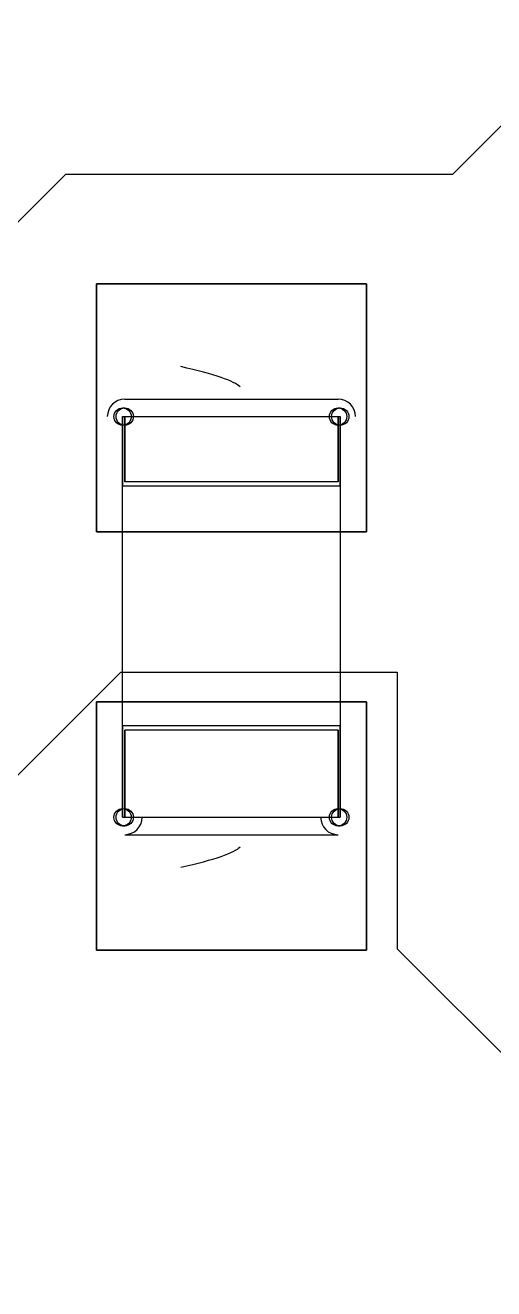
# Model space of a CAD drawing. Extents: x -14 to 27.9, y 0 to 17.8.
# Drawn here: x 3.717 to 4.794, y 9.761 to 12.661 of the extents above; entities that cross this region are included whole.
import ezdxf

# ---------------------------------------------------------------- set-up
doc = ezdxf.new("R2010")
doc.units = 0
doc.header["$MEASUREMENT"] = 0
doc.layers.add('Feature', color=7, linetype='CONTINUOUS')

msp = doc.modelspace()

# ---------------------------------------------------------------- linework, layer by layer
at = {"layer": 'Feature'}
for p, q in [((5.207, 12.827, 0.000305), (4.699, 12.319, 0.000305)), ((3.81, 12.319, 0.000305), (3.175, 11.684, 0.000305)), ((4.699, 12.319, 0.000305), (3.81, 12.319, 0.000305)), ((3.881, 11.498, 0.000305), (3.881, 12.068, 0.000305)), ((3.881, 12.068, 0.000305), (4.501, 12.068, 0.000305)), ((3.881, 12.068, 0.000305), (4.501, 12.068, 0.000305)), ((3.881, 12.068, 0.000305), (3.881, 12.068, 0.001305)), ((4.501, 12.068, 0.001305), (3.881, 12.068, 0.001305)), ((3.881, 11.498, 0.000305), (3.881, 12.068, 0.000305)), ((3.881, 12.068, 0.001305), (3.881, 11.498, 0.001305)), ((3.881, 12.068, 0.000305), (3.881, 12.068, 0.001305)), ((3.881, 12.068, 0.001305), (3.881, 11.498, 0.001305)), ((4.501, 12.068, 0.001305), (3.881, 12.068, 0.001305)), ((3.881, 11.498, 0.000305), (3.881, 12.068, 0.000305)), ((3.881, 12.068, 0.000305), (4.501, 12.068, 0.000305)), ((4.501, 12.068, 0.000305), (4.501, 11.498, 0.000305)), ((4.501, 12.068, 0.000305), (4.501, 12.068, 0.001305)), ((4.501, 12.068, 0.000305), (4.501, 11.498, 0.000305)), ((4.501, 12.068, 0.000305), (4.501, 12.068, 0.001305)), ((4.501, 11.498, 0.001305), (4.501, 12.068, 0.001305)), ((4.501, 11.498, 0.001305), (4.501, 12.068, 0.001305)), ((4.501, 12.068, 0.000305), (4.501, 11.498, 0.000305)), ((3.941, 11.783, 0.285), (3.941, 11.783, 0.015)), ((3.941, 11.783, 0.285), (3.946, 11.783, 0.285)), ((3.941, 11.783, 0.015), (3.946, 11.783, 0.015)), ((3.941, 11.783, 0.285), (3.941, 11.783, 0.015)), ((3.941, 11.783, 0.015), (3.946, 11.783, 0.015)), ((3.941, 11.783, 0.285), (3.946, 11.783, 0.285)), ((3.946, 11.803, 0.285), (3.946, 11.803, 0.015)), ((3.946, 11.803, 0.285), (4.436, 11.803, 0.285)), ((3.946, 11.803, 0.015), (4.436, 11.803, 0.015)), ((3.946, 11.803, 0.285), (3.946, 11.803, 0.015)), ((3.946, 11.803, 0.285), (4.436, 11.803, 0.285)), ((3.946, 11.803, 0.015), (4.436, 11.803, 0.015)), ((3.946, 11.783, 0.285), (3.946, 11.783, 0.015)), ((3.946, 11.783, 0.285), (3.946, 11.783, 0.015)), ((4.436, 11.803, 0.285), (4.436, 11.803, 0.015)), ((4.436, 11.803, 0.285), (4.436, 11.803, 0.015)), ((4.436, 11.783, 0.015), (4.441, 11.783, 0.015)), ((4.436, 11.783, 0.015), (4.441, 11.783, 0.015)), ((4.436, 11.783, 0.285), (4.436, 11.783, 0.015)), ((4.436, 11.783, 0.285), (4.441, 11.783, 0.285)), ((4.436, 11.783, 0.285), (4.441, 11.783, 0.285)), ((4.436, 11.783, 0.285), (4.436, 11.783, 0.015)), ((4.441, 11.783, 0.285), (4.441, 11.783, 0.015)), ((4.441, 11.783, 0.285), (4.441, 11.783, 0.015)), ((3.941, 11.763, -0.005), (3.941, 11.603, -0.005)), ((3.941, 11.763, -0.005), (3.946, 11.763, -0.005)), ((3.941, 11.763, 0.305), (3.946, 11.763, 0.305)), ((3.941, 11.603, 0.305), (3.941, 11.763, 0.305)), ((3.941, 11.603, 0.305), (3.941, 11.763, 0.305)), ((3.941, 11.763, -0.005), (3.941, 11.603, -0.005)), ((3.941, 11.763, -0.005), (3.946, 11.763, -0.005)), ((3.941, 11.763, 0.305), (3.946, 11.763, 0.305)), ((3.946, 11.763, -0.005), (3.946, 11.613, -0.005)), ((3.946, 11.613, 0.305), (3.946, 11.763, 0.305)), ((3.946, 11.613, 0.305), (3.946, 11.763, 0.305)), ((3.946, 11.613, 0.325), (3.946, 11.763, 0.325)), ((3.946, 11.763, -0.025), (3.946, 11.613, -0.025)), ((3.946, 11.763, -0.005), (3.946, 11.613, -0.005)), ((3.946, 11.763, 0.325), (4.436, 11.763, 0.325)), ((3.946, 11.613, 0.325), (3.946, 11.763, 0.325)), ((3.946, 11.763, 0.325), (4.436, 11.763, 0.325)), ((3.946, 11.763, -0.025), (4.436, 11.763, -0.025)), ((3.946, 11.763, -0.025), (4.436, 11.763, -0.025)), ((3.946, 11.763, -0.025), (3.946, 11.613, -0.025)), ((4.436, 11.763, -0.005), (4.441, 11.763, -0.005)), ((4.436, 11.763, -0.005), (4.436, 11.613, -0.005)), ((4.436, 11.763, -0.005), (4.441, 11.763, -0.005)), ((4.436, 11.763, 0.305), (4.441, 11.763, 0.305)), ((4.436, 11.763, 0.305), (4.441, 11.763, 0.305)), ((4.436, 11.613, 0.305), (4.436, 11.763, 0.305)), ((4.436, 11.763, -0.005), (4.436, 11.613, -0.005)), ((4.436, 11.763, -0.025), (4.436, 11.613, -0.025)), ((4.436, 11.613, 0.325), (4.436, 11.763, 0.325)), ((4.436, 11.613, 0.305), (4.436, 11.763, 0.305)), ((4.436, 11.613, 0.325), (4.436, 11.763, 0.325)), ((4.436, 11.763, -0.025), (4.436, 11.613, -0.025)), ((4.441, 11.763, -0.005), (4.441, 11.603, -0.005)), ((4.441, 11.603, 0.305), (4.441, 11.763, 0.305)), ((4.441, 11.763, -0.005), (4.441, 11.603, -0.005)), ((4.441, 11.603, 0.305), (4.441, 11.763, 0.305)), ((4.436, 11.613, -0.005), (3.946, 11.613, -0.005)), ((4.436, 11.613, 0.305), (3.946, 11.613, 0.305)), ((3.946, 11.613, 0.305), (3.946, 11.613, 0.325)), ((3.946, 11.613, -0.025), (3.946, 11.613, -0.005)), ((4.436, 11.613, 0.305), (3.946, 11.613, 0.305)), ((4.436, 11.613, 0.325), (3.946, 11.613, 0.325)), ((3.946, 11.613, 0.305), (3.946, 11.613, 0.325)), ((4.436, 11.613, 0.325), (3.946, 11.613, 0.325)), ((4.436, 11.613, -0.025), (3.946, 11.613, -0.025)), ((4.436, 11.613, -0.005), (3.946, 11.613, -0.005)), ((3.946, 11.613, -0.025), (3.946, 11.613, -0.005)), ((4.436, 11.613, -0.025), (3.946, 11.613, -0.025)), ((4.436, 11.613, -0.025), (4.436, 11.613, -0.005)), ((4.436, 11.613, 0.305), (4.436, 11.613, 0.325)), ((4.436, 11.613, 0.305), (4.436, 11.613, 0.325)), ((4.436, 11.613, -0.025), (4.436, 11.613, -0.005)), ((4.441, 11.603, 0.325), (3.941, 11.603, 0.325)), ((3.941, 11.053, 0.325), (3.941, 11.603, 0.325)), ((3.941, 11.053, -0.025), (3.941, 11.603, -0.025)), ((4.441, 11.603, -0.025), (3.941, 11.603, -0.025)), ((4.441, 11.603, -0.025), (3.941, 11.603, -0.025)), ((3.941, 11.603, -0.025), (3.941, 11.603, -0.005)), ((4.441, 11.603, -0.005), (3.941, 11.603, -0.005)), ((4.441, 11.603, -0.005), (3.941, 11.603, -0.005)), ((4.441, 11.603, 0.305), (3.941, 11.603, 0.305)), ((4.441, 11.603, 0.325), (3.941, 11.603, 0.325)), ((4.441, 11.603, 0.305), (3.941, 11.603, 0.305)), ((3.941, 11.603, 0.325), (3.941, 11.603, 0.305)), ((3.941, 11.053, 0.325), (3.941, 11.603, 0.325)), ((3.941, 11.603, 0.325), (3.941, 11.603, 0.305)), ((3.941, 11.603, -0.025), (3.941, 11.603, -0.005)), ((3.941, 11.053, -0.025), (3.941, 11.603, -0.025)), ((4.441, 11.603, 0.325), (4.441, 11.053, 0.325)), ((4.441, 11.603, -0.025), (4.441, 11.053, -0.025)), ((4.441, 11.603, -0.025), (4.441, 11.603, -0.005)), ((4.441, 11.603, 0.325), (4.441, 11.603, 0.305)), ((4.441, 11.603, 0.325), (4.441, 11.053, 0.325)), ((4.441, 11.603, -0.025), (4.441, 11.053, -0.025)), ((4.441, 11.603, -0.025), (4.441, 11.603, -0.005)), ((4.441, 11.603, 0.325), (4.441, 11.603, 0.305)), ((4.501, 11.498, 0.000305), (3.881, 11.498, 0.000305)), ((4.501, 11.498, 0.000305), (3.881, 11.498, 0.000305)), ((3.881, 11.498, 0.001305), (4.501, 11.498, 0.001305)), ((3.881, 11.498, 0.000305), (3.881, 11.498, 0.001305)), ((3.881, 11.498, 0.000305), (3.881, 11.498, 0.001305)), ((3.881, 11.498, 0.001305), (4.501, 11.498, 0.001305)), ((4.501, 11.498, 0.000305), (3.881, 11.498, 0.000305)), ((4.501, 11.498, 0.000305), (4.501, 11.498, 0.001305)), ((4.501, 11.498, 0.000305), (4.501, 11.498, 0.001305)), ((3.683, 10.922, 0.000305), (3.937, 11.176, 0.000305)), ((3.937, 11.176, 0.000305), (4.572, 11.176, 0.000305)), ((4.572, 11.176, 0.000305), (4.572, 10.541, 0.000305)), ((3.881, 10.538, 0.000305), (3.881, 11.108, 0.000305)), ((3.881, 11.108, 0.000305), (4.501, 11.108, 0.000305)), ((3.881, 11.108, 0.000305), (4.501, 11.108, 0.000305)), ((3.881, 11.108, 0.000305), (3.881, 11.108, 0.001305)), ((4.501, 11.108, 0.001305), (3.881, 11.108, 0.001305)), ((3.881, 10.538, 0.000305), (3.881, 11.108, 0.000305)), ((3.881, 11.108, 0.001305), (3.881, 10.538, 0.001305)), ((3.881, 11.108, 0.000305), (3.881, 11.108, 0.001305)), ((3.881, 11.108, 0.001305), (3.881, 10.538, 0.001305)), ((4.501, 11.108, 0.001305), (3.881, 11.108, 0.001305)), ((3.881, 10.538, 0.000305), (3.881, 11.108, 0.000305)), ((3.881, 11.108, 0.000305), (4.501, 11.108, 0.000305)), ((4.501, 11.108, 0.000305), (4.501, 10.538, 0.000305)), ((4.501, 11.108, 0.000305), (4.501, 11.108, 0.001305)), ((4.501, 11.108, 0.000305), (4.501, 10.538, 0.000305)), ((4.501, 11.108, 0.000305), (4.501, 11.108, 0.001305)), ((4.501, 10.538, 0.001305), (4.501, 11.108, 0.001305)), ((4.501, 10.538, 0.001305), (4.501, 11.108, 0.001305)), ((4.501, 11.108, 0.000305), (4.501, 10.538, 0.000305)), ((4.441, 11.053, 0.325), (3.941, 11.053, 0.325)), ((4.441, 11.053, 0.325), (3.941, 11.053, 0.325)), ((3.941, 11.053, 0.325), (3.941, 11.053, 0.305)), ((4.441, 11.053, 0.305), (3.941, 11.053, 0.305)), ((3.941, 11.053, -0.005), (3.941, 10.843, -0.005)), ((4.441, 11.053, -0.005), (3.941, 11.053, -0.005)), ((4.441, 11.053, -0.025), (3.941, 11.053, -0.025)), ((4.441, 11.053, -0.005), (3.941, 11.053, -0.005)), ((3.941, 11.053, -0.025), (3.941, 11.053, -0.005)), ((4.441, 11.053, -0.025), (3.941, 11.053, -0.025)), ((3.941, 11.053, -0.005), (3.941, 10.843, -0.005)), ((3.941, 10.843, 0.305), (3.941, 11.053, 0.305)), ((3.941, 11.053, 0.325), (3.941, 11.053, 0.305)), ((3.941, 11.053, -0.025), (3.941, 11.053, -0.005)), ((4.441, 11.053, 0.305), (3.941, 11.053, 0.305)), ((3.941, 10.843, 0.305), (3.941, 11.053, 0.305)), ((4.441, 11.053, 0.325), (4.441, 11.053, 0.305)), ((4.441, 11.053, -0.005), (4.441, 10.843, -0.005)), ((4.441, 11.053, -0.025), (4.441, 11.053, -0.005)), ((4.441, 11.053, 0.325), (4.441, 11.053, 0.305)), ((4.441, 10.843, 0.305), (4.441, 11.053, 0.305)), ((4.441, 11.053, -0.005), (4.441, 10.843, -0.005)), ((4.441, 11.053, -0.025), (4.441, 11.053, -0.005)), ((4.441, 10.843, 0.305), (4.441, 11.053, 0.305)), ((4.436, 11.043, -0.005), (3.946, 11.043, -0.005)), ((3.946, 11.043, -0.005), (3.946, 10.843, -0.005)), ((3.946, 11.043, -0.005), (3.946, 10.843, -0.005)), ((3.946, 11.043, -0.005), (3.946, 11.043, -0.025)), ((3.946, 11.043, -0.025), (3.946, 10.843, -0.025)), ((3.946, 10.843, 0.325), (3.946, 11.043, 0.325)), ((3.946, 11.043, 0.325), (3.946, 11.043, 0.305)), ((3.946, 10.843, 0.305), (3.946, 11.043, 0.305)), ((3.946, 10.843, 0.305), (3.946, 11.043, 0.305)), ((4.436, 11.043, 0.305), (3.946, 11.043, 0.305)), ((4.436, 11.043, 0.305), (3.946, 11.043, 0.305)), ((3.946, 11.043, 0.325), (3.946, 11.043, 0.305)), ((4.436, 11.043, 0.325), (3.946, 11.043, 0.325)), ((4.436, 11.043, 0.325), (3.946, 11.043, 0.325)), ((3.946, 10.843, 0.325), (3.946, 11.043, 0.325)), ((3.946, 11.043, -0.025), (3.946, 10.843, -0.025)), ((4.436, 11.043, -0.025), (3.946, 11.043, -0.025)), ((4.436, 11.043, -0.005), (3.946, 11.043, -0.005)), ((4.436, 11.043, -0.025), (3.946, 11.043, -0.025)), ((3.946, 11.043, -0.005), (3.946, 11.043, -0.025)), ((4.436, 11.043, -0.005), (4.436, 10.843, -0.005)), ((4.436, 10.843, 0.305), (4.436, 11.043, 0.305)), ((4.436, 11.043, 0.325), (4.436, 11.043, 0.305)), ((4.436, 10.843, 0.325), (4.436, 11.043, 0.325)), ((4.436, 11.043, -0.025), (4.436, 10.843, -0.025)), ((4.436, 11.043, -0.005), (4.436, 11.043, -0.025)), ((4.436, 11.043, -0.005), (4.436, 10.843, -0.005)), ((4.436, 10.843, 0.305), (4.436, 11.043, 0.305)), ((4.436, 11.043, 0.325), (4.436, 11.043, 0.305)), ((4.436, 10.843, 0.325), (4.436, 11.043, 0.325)), ((4.436, 11.043, -0.025), (4.436, 10.843, -0.025)), ((4.436, 11.043, -0.005), (4.436, 11.043, -0.025)), ((3.941, 10.843, -0.005), (3.946, 10.843, -0.005)), ((3.941, 10.843, 0.305), (3.946, 10.843, 0.305)), ((3.941, 10.843, 0.305), (3.946, 10.843, 0.305)), ((3.941, 10.843, -0.005), (3.946, 10.843, -0.005)), ((3.941, 10.823, 0.015), (3.941, 10.823, 0.285)), ((3.941, 10.823, 0.015), (3.941, 10.823, 0.285)), ((3.941, 10.823, 0.015), (3.946, 10.823, 0.015)), ((3.941, 10.823, 0.285), (3.946, 10.823, 0.285)), ((3.941, 10.823, 0.285), (3.946, 10.823, 0.285)), ((3.941, 10.823, 0.015), (3.946, 10.823, 0.015)), ((3.946, 10.843, 0.325), (4.436, 10.843, 0.325)), ((3.946, 10.843, 0.325), (4.436, 10.843, 0.325)), ((3.946, 10.843, -0.025), (4.436, 10.843, -0.025)), ((3.946, 10.843, -0.025), (4.436, 10.843, -0.025)), ((3.946, 10.823, 0.015), (3.946, 10.823, 0.285)), ((3.946, 10.823, 0.015), (3.946, 10.823, 0.285)), ((4.436, 10.843, -0.005), (4.441, 10.843, -0.005)), ((4.436, 10.843, -0.005), (4.441, 10.843, -0.005)), ((4.436, 10.843, 0.305), (4.441, 10.843, 0.305)), ((4.436, 10.843, 0.305), (4.441, 10.843, 0.305)), ((4.436, 10.823, 0.015), (4.441, 10.823, 0.015)), ((4.436, 10.823, 0.015), (4.441, 10.823, 0.015)), ((4.436, 10.823, 0.285), (4.441, 10.823, 0.285)), ((4.436, 10.823, 0.015), (4.436, 10.823, 0.285)), ((4.436, 10.823, 0.015), (4.436, 10.823, 0.285)), ((4.436, 10.823, 0.285), (4.441, 10.823, 0.285)), ((4.441, 10.823, 0.015), (4.441, 10.823, 0.285)), ((4.441, 10.823, 0.015), (4.441, 10.823, 0.285)), ((3.946, 10.803, 0.015), (3.946, 10.803, 0.285)), ((3.946, 10.803, 0.285), (4.436, 10.803, 0.285)), ((3.946, 10.803, 0.015), (4.436, 10.803, 0.015)), ((3.946, 10.803, 0.285), (4.436, 10.803, 0.285)), ((3.946, 10.803, 0.015), (3.946, 10.803, 0.285)), ((3.946, 10.803, 0.015), (4.436, 10.803, 0.015)), ((4.436, 10.803, 0.015), (4.436, 10.803, 0.285)), ((4.436, 10.803, 0.015), (4.436, 10.803, 0.285)), ((4.501, 10.538, 0.000305), (3.881, 10.538, 0.000305)), ((4.501, 10.538, 0.000305), (3.881, 10.538, 0.000305)), ((3.881, 10.538, 0.001305), (4.501, 10.538, 0.001305)), ((3.881, 10.538, 0.000305), (3.881, 10.538, 0.001305)), ((3.881, 10.538, 0.000305), (3.881, 10.538, 0.001305)), ((3.881, 10.538, 0.001305), (4.501, 10.538, 0.001305)), ((4.501, 10.538, 0.000305), (3.881, 10.538, 0.000305)), ((4.501, 10.538, 0.000305), (4.501, 10.538, 0.001305)), ((4.501, 10.538, 0.000305), (4.501, 10.538, 0.001305)), ((4.572, 10.541, 0.000305), (5.461, 9.652, 0.000305))]:
    msp.add_line(p, q, dxfattribs=at)
for centre in [(3.941, 11.763), (3.941, 11.763), (3.941, 11.763), (3.941, 11.763), (3.946, 11.763), (3.946, 11.763), (3.946, 11.763), (3.946, 11.763), (4.436, 11.763), (4.436, 11.763), (4.436, 11.763), (4.436, 11.763), (4.441, 11.763), (4.441, 11.763), (4.441, 11.763), (4.441, 11.763), (3.941, 10.843), (3.941, 10.843), (3.941, 10.843), (3.941, 10.843), (3.946, 10.843), (3.946, 10.843), (3.946, 10.843), (3.946, 10.843), (4.436, 10.843), (4.436, 10.843), (4.436, 10.843), (4.436, 10.843), (4.441, 10.843), (4.441, 10.843), (4.441, 10.843), (4.441, 10.843)]:
    msp.add_circle(centre, 0.02, dxfattribs=at)
for centre, radius, start, end in [((3.946, 11.763, 0.015), 0.04, 90, 180), ((3.946, 11.763, 0.015), 0.04, 90, 180), ((4.436, 11.763, 0.285), 0.04, 0, 90), ((4.436, 11.763, 0.285), 0.04, 0, 90), ((3.946, 11.763, 0.285), 0.000000000144, 0, 90), ((3.946, 11.763, 0.285), 0.000000000144, 0, 90), ((4.436, 11.763, 0.015), 0.000000000144, 90, 180), ((4.436, 11.763, 0.015), 0.000000000144, 90, 180), ((3.946, 10.843, 0.015), 0.000000000144, 180, -90), ((3.946, 10.843, 0.285), 0.04, -90, 0), ((3.946, 10.843, 0.285), 0.04, -90, 0), ((3.946, 10.843, 0.015), 0.000000000144, 180, -90), ((4.436, 10.843, 0.015), 0.04, 180, -90), ((4.436, 10.843, 0.015), 0.04, 180, -90), ((4.436, 10.843, 0.285), 0.000000000144, -90, 0), ((4.436, 10.843, 0.285), 0.000000000144, -90, 0)]:
    msp.add_arc(centre, radius, start, end, dxfattribs=at)
for centre, major_axis, start_param, end_param in [((3.3401, 11.8999, -0.734597), (0.874272, -0.076489), -6.18832, -5.70247), ((3.3401, 11.8999, -0.734597), (0.874272, -0.076489), -6.18832, -5.70247), ((3.3401, 10.7061, -0.734597), (0.874272, 0.076489), -0.580714, -0.0948627), ((3.3401, 10.7061, -0.734597), (0.874272, 0.076489), -0.580714, -0.0948627)]:
    msp.add_ellipse(centre, major_axis=major_axis, ratio=0.0868266, start_param=start_param, end_param=end_param, dxfattribs=at)

doc.saveas('drawing.dxf')
